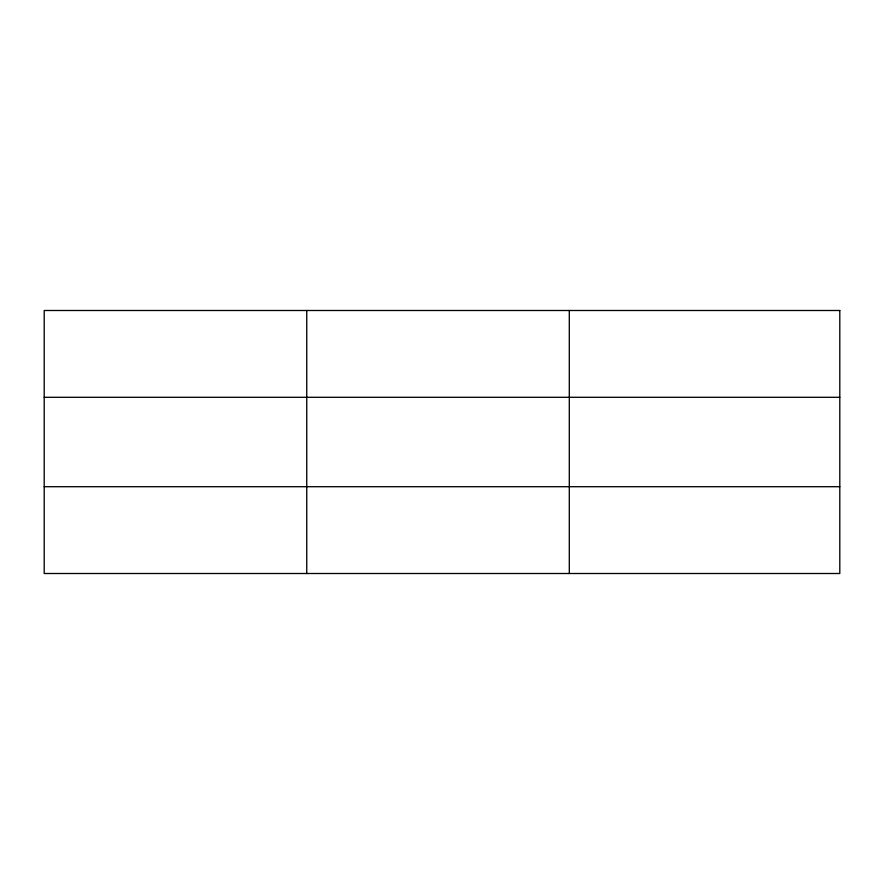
<?xml version="1.0" encoding="UTF-8"?>
<svg xmlns="http://www.w3.org/2000/svg" width="884" height="884" viewBox="0 0 884 884"><rect width="100%" height="100%" fill="white"/><g stroke="black" fill="none" stroke-linecap="round" stroke-linejoin="round"><path stroke-width="1.33" d="M306.748 573.506L306.748 310.494M569.296 573.506L569.296 310.494M44.2 397.292L839.8 397.292M44.2 486.708L839.8 486.708M839.8 310.494L839.8 573.506L44.2 573.506L44.2 310.494L839.8 310.494"/></g></svg>
